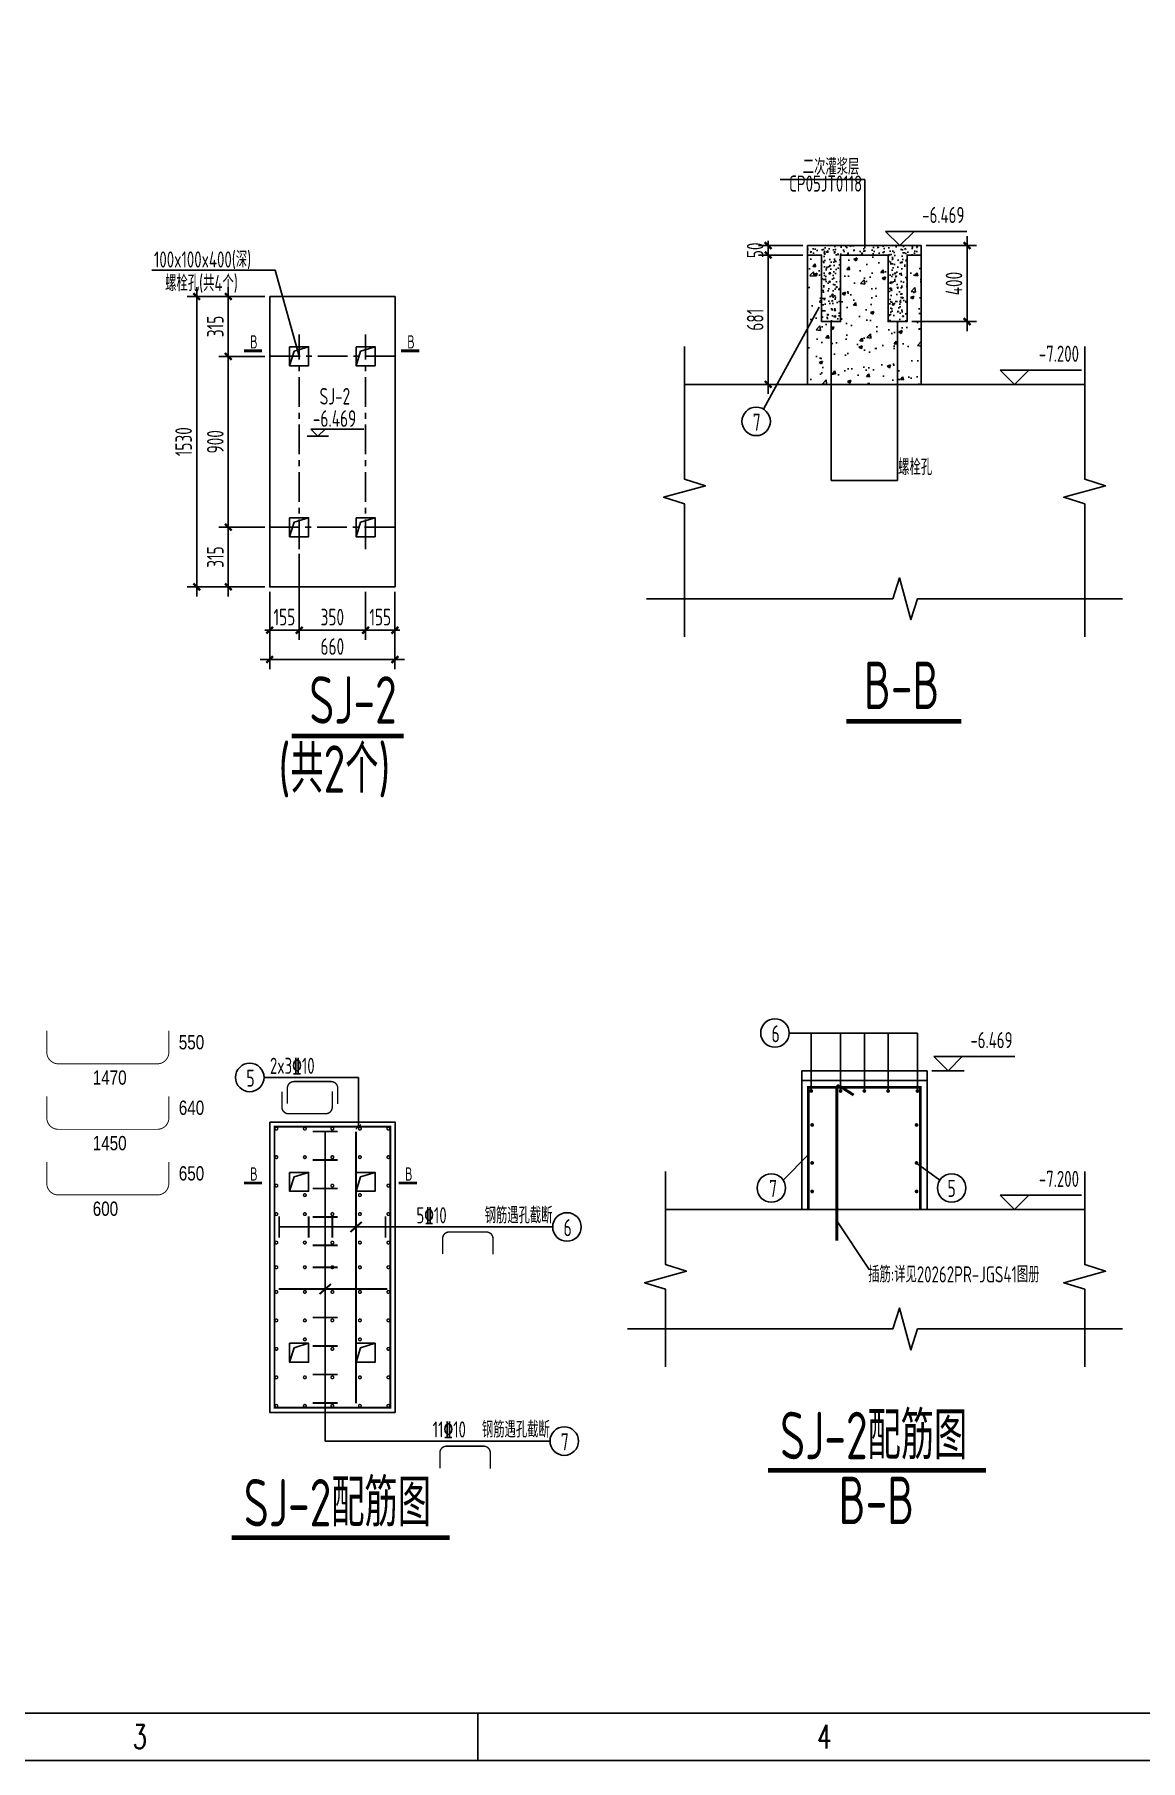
# Model space of a CAD drawing. Extents: x 214073 to 274589, y -287361 to -130190.
# Drawn here: x 232289 to 243942, y -235262 to -217079 of the extents above; entities that cross this region are included whole.
import ezdxf
from ezdxf.enums import TextEntityAlignment as Align

# ---------------------------------------------------------------- set-up
doc = ezdxf.new("R2010")
doc.units = 0
doc.header["$LTSCALE"] = 500
doc.header["$MEASUREMENT"] = 0
doc.linetypes.add('CENTER', pattern=[2, 1.25, -0.25, 0.25, -0.25])
doc.layers.get('0').update_dxf_attribs({"linetype": 'CONTINUOUS'})
doc.layers.get('Defpoints').update_dxf_attribs({"linetype": 'CONTINUOUS'})
for name, color, linetype in [('1_3PR_CIVI_E', 7, 'CONTINUOUS'), ('DIM', 3, 'CONTINUOUS'), ('PRDWWS', 7, 'CONTINUOUS'), ('REIN', 1, 'CONTINUOUS'), ('TEXT', 7, 'CONTINUOUS'), ('THIN', 7, 'CONTINUOUS'), ('提资', 6, 'CONTINUOUS'), ('设备基础', 213, 'CONTINUOUS')]:
    doc.layers.add(name, color=color, linetype=linetype)
doc.layers.add('_TSZ_PLOT_MARK', color=1, linetype='CONTINUOUS', plot=False)
doc.styles.add('ACP1000普通样式', font='tssdeng.shx', dxfattribs={"width": 0.7, "bigfont": 'tssdchn.shx'})
doc.styles.add('bine', font='binee.shx', dxfattribs={"width": 0.7, "bigfont": 'binec.shx'})
doc.styles.add('HZ', font='romans.shx', dxfattribs={"width": 0.7, "bigfont": 'hz.shx'})
doc.styles.add('TSSD_Label', font='Tssdeng.shx', dxfattribs={"width": 0.7, "bigfont": 'hztxt.shx'})
doc.styles.add('TSSD_Rein', font='Tssdeng.shx', dxfattribs={"width": 0.7, "bigfont": 'hztxt.shx'})
doc.styles.add('轴线', font='tssdeng.shx', dxfattribs={"width": 0.7, "bigfont": 'tssdchn.shx'})
doc.dimstyles.new('_TCH_ARCH&&100', dxfattribs={"dimtxt": 175, "dimasz": 50, "dimexe": 100, "dimexo": 50, "dimgap": 50, "dimtad": 1, "dimdec": 0, "dimtxsty": 'TSSD_Rein', "dimblk": 'ARCHTICK', "dimcen": 2.5, "dimdle": 100, "dimclrd": 3, "dimclrt": 7, "dimazin": 2, "dimtfac": 1, "dimtdec": 0, "dimtix": 1, "dimtmove": 2, "dimatfit": 3, "dimarcsym": 0})

# ---------------------------------------------------------------- blocks, each defined once
blk = doc.blocks.new('_ArchTick')
at = {"color": 0, "const_width": 0.5}
blk.add_lwpolyline([(-0.71, -0.71), (0.71, 0.71)], dxfattribs=at)
blk = doc.blocks.new('*D2749')
at = {"layer": 'Defpoints', "color": 0, "transparency": 16777216}
for p in [(235078, -222502, 0), (234767, -222899, 0), (235078, -223355)]:
    blk.add_point(p, dxfattribs=at)
at = {"layer": '提资', "color": 0, "lineweight": -2, "transparency": 16777216}
for p, q in [((235078, -222552), (235078, -223455)), ((234767, -222949), (234767, -223455))]:
    blk.add_line(p, q, dxfattribs=at)
at = {"layer": '提资', "color": 3, "lineweight": -2, "transparency": 16777216}
for p, q in [((234767, -223355), (234717, -223355)), ((234767, -223355), (235078, -223355)), ((235078, -223355), (235128, -223355))]:
    blk.add_line(p, q, dxfattribs=at)
at = {"layer": '提资', "color": 3, "lineweight": -2, "transparency": 16777216, "xscale": 50, "yscale": 50, "zscale": 50}
blk.add_blockref('_ArchTick', (234767, -223355), dxfattribs=at)
at = {"layer": '提资', "color": 3, "lineweight": -2, "transparency": 16777216, "xscale": 50, "yscale": 50, "zscale": 50, "rotation": 180}
blk.add_blockref('_ArchTick', (235078, -223355), dxfattribs=at)
at = {"layer": '提资', "color": 7, "transparency": 16777216, "insert": (234922, -223217), "char_height": 175, "attachment_point": 5, "style": 'TSSD_Rein'}
blk.add_mtext('\\A1;155', dxfattribs=at)
blk = doc.blocks.new('*D2750')
at = {"layer": 'Defpoints', "color": 0, "transparency": 16777216}
for p in [(235078, -222899, 0), (235777, -222899, 0), (235777, -223355)]:
    blk.add_point(p, dxfattribs=at)
at = {"layer": '提资', "color": 0, "lineweight": -2, "transparency": 16777216}
for p, q in [((235078, -222949), (235078, -223455)), ((235777, -222949), (235777, -223455))]:
    blk.add_line(p, q, dxfattribs=at)
at = {"layer": '提资', "color": 3, "lineweight": -2, "transparency": 16777216}
blk.add_line((234978, -223355), (235877, -223355), dxfattribs=at)
at = {"layer": '提资', "color": 3, "lineweight": -2, "transparency": 16777216, "xscale": 50, "yscale": 50, "zscale": 50, "rotation": 180}
blk.add_blockref('_ArchTick', (235078, -223355), dxfattribs=at)
at = {"layer": '提资', "color": 3, "lineweight": -2, "transparency": 16777216, "xscale": 50, "yscale": 50, "zscale": 50}
blk.add_blockref('_ArchTick', (235777, -223355), dxfattribs=at)
at = {"layer": '提资', "color": 7, "transparency": 16777216, "insert": (235427, -223217), "char_height": 175, "attachment_point": 5, "style": 'TSSD_Rein'}
blk.add_mtext('\\A1;350', dxfattribs=at)
blk = doc.blocks.new('*D2751')
at = {"layer": 'Defpoints', "color": 0, "transparency": 16777216}
for p in [(235777, -222899), (236087, -222899, 0), (235777, -223355)]:
    blk.add_point(p, dxfattribs=at)
at = {"layer": '提资', "color": 0, "lineweight": -2, "transparency": 16777216}
for p, q in [((235777, -222949), (235777, -223455)), ((236087, -222949), (236087, -223455))]:
    blk.add_line(p, q, dxfattribs=at)
at = {"layer": '提资', "color": 3, "lineweight": -2, "transparency": 16777216}
for p, q in [((235777, -223355), (235727, -223355)), ((236087, -223355), (235777, -223355)), ((236087, -223355), (236137, -223355))]:
    blk.add_line(p, q, dxfattribs=at)
at = {"layer": '提资', "color": 3, "lineweight": -2, "transparency": 16777216, "xscale": 50, "yscale": 50, "zscale": 50}
blk.add_blockref('_ArchTick', (235777, -223355), dxfattribs=at)
at = {"layer": '提资', "color": 3, "lineweight": -2, "transparency": 16777216, "xscale": 50, "yscale": 50, "zscale": 50, "rotation": 180}
blk.add_blockref('_ArchTick', (236087, -223355), dxfattribs=at)
at = {"layer": '提资', "color": 7, "transparency": 16777216, "insert": (235932, -223217), "char_height": 175, "attachment_point": 5, "style": 'TSSD_Rein'}
blk.add_mtext('\\A1;155', dxfattribs=at)
blk = doc.blocks.new('*D2752')
at = {"layer": 'Defpoints', "color": 0, "transparency": 16777216}
for p in [(234767, -219840, 0), (234331, -220470), (234767, -220470)]:
    blk.add_point(p, dxfattribs=at)
at = {"layer": '提资', "color": 3, "lineweight": -2, "transparency": 16777216}
blk.add_line((234331, -219740), (234331, -220570), dxfattribs=at)
at = {"layer": '提资', "color": 0, "lineweight": -2, "transparency": 16777216}
for p, q in [((234717, -219840), (234231, -219840)), ((234717, -220470), (234231, -220470))]:
    blk.add_line(p, q, dxfattribs=at)
at = {"layer": '提资', "color": 3, "lineweight": -2, "transparency": 16777216, "xscale": 50, "yscale": 50, "zscale": 50}
for p, rotation in [((234331, -219840), 90), ((234331, -220470), 270)]:
    blk.add_blockref('_ArchTick', p, dxfattribs=dict(at, rotation=rotation))
at = {"layer": '提资', "color": 7, "transparency": 16777216, "insert": (234194, -220155), "char_height": 175, "attachment_point": 5, "rotation": 90, "style": 'TSSD_Rein'}
blk.add_mtext('\\A1;315', dxfattribs=at)
blk = doc.blocks.new('*D2753')
at = {"layer": 'Defpoints', "color": 0, "transparency": 16777216}
for p in [(234767, -220470), (234331, -222270), (234767, -222270, 0)]:
    blk.add_point(p, dxfattribs=at)
at = {"layer": '提资', "color": 3, "lineweight": -2, "transparency": 16777216}
blk.add_line((234331, -220370), (234331, -222370), dxfattribs=at)
at = {"layer": '提资', "color": 0, "lineweight": -2, "transparency": 16777216}
for p, q in [((234717, -220470), (234231, -220470)), ((234717, -222270), (234231, -222270))]:
    blk.add_line(p, q, dxfattribs=at)
at = {"layer": '提资', "color": 3, "lineweight": -2, "transparency": 16777216, "xscale": 50, "yscale": 50, "zscale": 50}
for p, rotation in [((234331, -220470), 90), ((234331, -222270), 270)]:
    blk.add_blockref('_ArchTick', p, dxfattribs=dict(at, rotation=rotation))
at = {"layer": '提资', "color": 7, "transparency": 16777216, "insert": (234194, -221370), "char_height": 175, "attachment_point": 5, "rotation": 90, "style": 'TSSD_Rein'}
blk.add_mtext('\\A1;900', dxfattribs=at)
blk = doc.blocks.new('*D2754')
at = {"layer": 'Defpoints', "color": 0, "transparency": 16777216}
for p in [(234767, -222270, 0), (234331, -222899), (234767, -222899, 0)]:
    blk.add_point(p, dxfattribs=at)
at = {"layer": '提资', "color": 3, "lineweight": -2, "transparency": 16777216}
blk.add_line((234331, -222170), (234331, -222999), dxfattribs=at)
at = {"layer": '提资', "color": 0, "lineweight": -2, "transparency": 16777216}
for p, q in [((234717, -222270), (234231, -222270)), ((234717, -222899), (234231, -222899))]:
    blk.add_line(p, q, dxfattribs=at)
at = {"layer": '提资', "color": 3, "lineweight": -2, "transparency": 16777216, "xscale": 50, "yscale": 50, "zscale": 50}
for p, rotation in [((234331, -222270), 90), ((234331, -222899), 270)]:
    blk.add_blockref('_ArchTick', p, dxfattribs=dict(at, rotation=rotation))
at = {"layer": '提资', "color": 7, "transparency": 16777216, "insert": (234194, -222584), "char_height": 175, "attachment_point": 5, "rotation": 90, "style": 'TSSD_Rein'}
blk.add_mtext('\\A1;315', dxfattribs=at)
blk = doc.blocks.new('*D2755')
at = {"layer": 'Defpoints', "color": 0, "transparency": 16777216}
for p in [(234767, -219840, 0), (233998, -222899), (234767, -222899, 0)]:
    blk.add_point(p, dxfattribs=at)
at = {"layer": '提资', "color": 3, "lineweight": -2, "transparency": 16777216}
blk.add_line((233998, -219740), (233998, -222999), dxfattribs=at)
at = {"layer": '提资', "color": 0, "lineweight": -2, "transparency": 16777216}
for p, q in [((234717, -219840), (233898, -219840)), ((234717, -222899), (233898, -222899))]:
    blk.add_line(p, q, dxfattribs=at)
at = {"layer": '提资', "color": 3, "lineweight": -2, "transparency": 16777216, "xscale": 50, "yscale": 50, "zscale": 50}
for p, rotation in [((233998, -219840), 90), ((233998, -222899), 270)]:
    blk.add_blockref('_ArchTick', p, dxfattribs=dict(at, rotation=rotation))
at = {"layer": '提资', "color": 7, "transparency": 16777216, "insert": (233860, -221369), "char_height": 175, "attachment_point": 5, "rotation": 90, "style": 'TSSD_Rein'}
blk.add_mtext('\\A1;1530', dxfattribs=at)
blk = doc.blocks.new('*D2763')
at = {"layer": '1_3PR_CIVI_E', "color": 3, "linetype": 'ByBlock', "lineweight": -2, "transparency": 16777216}
for p, q in [((240019, -219303), (240019, -219253)), ((240019, -219403), (240019, -219303)), ((240019, -219403), (240019, -219453))]:
    blk.add_line(p, q, dxfattribs=at)
at = {"layer": '1_3PR_CIVI_E', "color": 0, "linetype": 'ByBlock', "lineweight": -2, "transparency": 16777216}
for p, q in [((240383, -219303), (239919, -219303)), ((240383, -219403), (239919, -219403))]:
    blk.add_line(p, q, dxfattribs=at)
at = {"layer": 'Defpoints', "color": 0, "linetype": 'ByBlock', "transparency": 16777216}
for p in [(240019, -219303), (240433, -219303), (240433, -219403)]:
    blk.add_point(p, dxfattribs=at)
at = {"layer": '1_3PR_CIVI_E', "color": 3, "linetype": 'ByBlock', "lineweight": -2, "transparency": 16777216, "xscale": 50, "yscale": 50, "zscale": 50}
for p, rotation in [((240019, -219303), 270), ((240019, -219403), 90)]:
    blk.add_blockref('_ArchTick', p, dxfattribs=dict(at, rotation=rotation))
at = {"layer": '1_3PR_CIVI_E', "color": 7, "linetype": 'ByBlock', "transparency": 16777216, "insert": (239882, -219353), "char_height": 175, "attachment_point": 5, "rotation": 90, "style": 'TSSD_Rein'}
blk.add_mtext('\\A1;50', dxfattribs=at)
blk = doc.blocks.new('*D2764')
at = {"layer": '1_3PR_CIVI_E', "color": 3, "linetype": 'ByBlock', "lineweight": -2, "transparency": 16777216}
blk.add_line((242115, -220203), (242115, -219203), dxfattribs=at)
at = {"layer": '1_3PR_CIVI_E', "color": 0, "linetype": 'ByBlock', "lineweight": -2, "transparency": 16777216}
for p, q in [((241683, -219303), (242215, -219303)), ((241533, -220103), (242215, -220103))]:
    blk.add_line(p, q, dxfattribs=at)
at = {"layer": 'Defpoints', "color": 0, "linetype": 'ByBlock', "transparency": 16777216}
for p in [(241633, -219303), (242115, -219303), (241483, -220103)]:
    blk.add_point(p, dxfattribs=at)
at = {"layer": '1_3PR_CIVI_E', "color": 3, "linetype": 'ByBlock', "lineweight": -2, "transparency": 16777216, "xscale": 50, "yscale": 50, "zscale": 50}
for p, rotation in [((242115, -219303), 90), ((242115, -220103), 270)]:
    blk.add_blockref('_ArchTick', p, dxfattribs=dict(at, rotation=rotation))
at = {"layer": '1_3PR_CIVI_E', "color": 7, "linetype": 'ByBlock', "transparency": 16777216, "insert": (241977, -219703), "char_height": 175, "attachment_point": 5, "rotation": 90, "style": 'TSSD_Rein'}
blk.add_mtext('\\A1;400', dxfattribs=at)
blk = doc.blocks.new('*D2765')
at = {"layer": '1_3PR_CIVI_E', "color": 0, "linetype": 'ByBlock', "lineweight": -2, "transparency": 16777216}
for p, q in [((240383, -219403), (239919, -219403)), ((240302, -220765), (239919, -220765))]:
    blk.add_line(p, q, dxfattribs=at)
at = {"layer": '1_3PR_CIVI_E', "color": 3, "linetype": 'ByBlock', "lineweight": -2, "transparency": 16777216}
blk.add_line((240019, -220865), (240019, -219303), dxfattribs=at)
at = {"layer": 'Defpoints', "color": 0, "linetype": 'ByBlock', "transparency": 16777216}
for p in [(240019, -219403), (240433, -219403), (240352, -220765)]:
    blk.add_point(p, dxfattribs=at)
at = {"layer": '1_3PR_CIVI_E', "color": 3, "linetype": 'ByBlock', "lineweight": -2, "transparency": 16777216, "xscale": 50, "yscale": 50, "zscale": 50}
for p, rotation in [((240019, -219403), 90), ((240019, -220765), 270)]:
    blk.add_blockref('_ArchTick', p, dxfattribs=dict(at, rotation=rotation))
at = {"layer": '1_3PR_CIVI_E', "color": 7, "linetype": 'ByBlock', "transparency": 16777216, "insert": (239882, -220084), "char_height": 175, "attachment_point": 5, "rotation": 90, "style": 'TSSD_Rein'}
blk.add_mtext('\\A1;681', dxfattribs=at)
blk = doc.blocks.new('*D2775')
at = {"layer": 'Defpoints', "color": 0, "transparency": 16777216}
for p in [(234767, -222899, 0), (236087, -222899, 0), (236087, -223664)]:
    blk.add_point(p, dxfattribs=at)
at = {"layer": '提资', "color": 0, "lineweight": -2, "transparency": 16777216}
for p, q in [((234767, -222949), (234767, -223764)), ((236087, -222949), (236087, -223764))]:
    blk.add_line(p, q, dxfattribs=at)
at = {"layer": '提资', "color": 3, "lineweight": -2, "transparency": 16777216}
blk.add_line((234667, -223664), (236187, -223664), dxfattribs=at)
at = {"layer": '提资', "color": 3, "lineweight": -2, "transparency": 16777216, "xscale": 50, "yscale": 50, "zscale": 50, "rotation": 180}
blk.add_blockref('_ArchTick', (234767, -223664), dxfattribs=at)
at = {"layer": '提资', "color": 3, "lineweight": -2, "transparency": 16777216, "xscale": 50, "yscale": 50, "zscale": 50}
blk.add_blockref('_ArchTick', (236087, -223664), dxfattribs=at)
at = {"layer": '提资', "color": 7, "transparency": 16777216, "insert": (235427, -223527), "char_height": 175, "attachment_point": 5, "style": 'TSSD_Rein'}
blk.add_mtext('\\A1;660', dxfattribs=at)

msp = doc.modelspace()

# ---------------------------------------------------------------- hatches: boundary and pattern name
at = {"layer": 'REIN'}
for points in [[(240452.3, -228209.1, 1), (240492.3, -228209.1, 1)], [(240762.3, -228209.1, 1), (240802.3, -228209.1, 1)], [(241012.3, -228209.1, 1), (241052.3, -228209.1, 1)], [(241262.3, -228209.1, 1), (241302.3, -228209.1, 1)], [(241572.3, -228209.1, 1), (241612.3, -228209.1, 1)], [(240462.3, -228567.1, 1), (240502.3, -228567.1, 1)], [(241603, -228567.1, -1), (241563, -228567.1, -1)], [(240462.3, -228967.1, 1), (240502.3, -228967.1, 1)], [(241603, -228967.1, -1), (241563, -228967.1, -1)], [(240462.3, -229267.1, 1), (240502.3, -229267.1, 1)], [(241603, -229267.1, -1), (241563, -229267.1, -1)]]:
    msp.add_hatch(color=1, dxfattribs=at).paths.add_polyline_path(points)
at = {"layer": 'THIN'}
h = msp.add_hatch(dxfattribs=at)
h.set_pattern_fill('AR-CONC', color=256, scale=20)
h.set_pattern_definition([(50, (82850.76, 2), (143.452037, -12.550427), [15, -165]), (355, (82850.76, 2), (-27.75027, 150.43843), [12, -132]), (100.4514, (82862.72, 0.95), (115.701876, 137.88791), [12.74804, -140.22842]), (46.1842, (82850.76, 42), (213.44821, -33.1038), [22.5, -247.5]), (96.6356, (82868.55, 39.24), (186.93254, 194.82357), [19.12206, -210.3426]), (351.1842, (82850.76, 42), (186.93239, 194.82372), [18, -198]), (21, (82870.76, 32), (119.38141, -80.52378), [15, -165]), (326, (82870.76, 32), (48.66307, 145.03001), [12, -132]), (71.4514, (82880.71, 25.29), (168.044526, 64.5061), [12.74804, -140.22842]), (37.5, (82850.76, 2), (2.431971, 66.578771), [0, -130.4, 0, -134, 0, -132.5]), (7.5, (82850.76, 2), (52.613907, 78.882342), [0, -76.4, 0, -127.4, 0, -50.5]), (327.5, (82806.16, 2), (106.764487, -4.510974), [0, -50, 0, -156, 0, -207]), (317.5, (82786.16, 2), (116.637234, 20.020996), [0, -65, 0, -103.6, 0, -147])])
h.paths.add_polyline_path([(241632.7, -219303.4), (240432.7, -219303.4), (240432.7, -219403.4), (240582.7, -219403.4), (240582.7, -220103.4), (240782.7, -220103.4), (240782.7, -219403.4), (241282.7, -219403.4), (241282.7, -220103.4), (241482.7, -220103.4), (241482.7, -219403.4), (241632.7, -219403.4)])
h = msp.add_hatch(dxfattribs=at)
h.set_pattern_fill('AR-CONC', color=256, scale=50)
h.set_pattern_definition([(50, (82850.76, 2), (358.6301, -31.37607), [37.5, -412.5]), (355, (82850.76, 2), (-69.37567, 376.09607), [30, -330]), (100.4514, (82880.65, -0.6), (289.2547, 344.71977), [31.8701, -350.57106]), (46.1842, (82850.76, 102), (533.6205, -82.7595), [56.25, -618.75]), (96.6356, (82895.23, 95.1), (467.3314, 487.0589), [47.8051, -525.8565]), (351.1842, (82850.76, 102), (467.331, 487.0593), [45, -495]), (21, (82900.76, 77), (298.45353, -201.30945), [37.5, -412.5]), (326, (82900.76, 77), (121.65767, 362.575), [30, -330]), (71.4514, (82925.63, 60.22), (420.1113, 161.26525), [31.8701, -350.57106]), (37.5, (82850.76, 2), (6.07993, 166.446927), [0, -326, 0, -335, 0, -331.25]), (7.5, (82850.76, 2), (131.53477, 197.20586), [0, -191, 0, -318.5, 0, -126.25]), (327.5, (82739.26, 2), (266.91122, -11.277436), [0, -125, 0, -390, 0, -517.5]), (317.5, (82689.26, 2), (291.59308, 50.0525), [0, -162.5, 0, -259, 0, -367.5])])
h.paths.add_polyline_path([(240582.7, -219403.4), (240432.7, -219403.4), (240432.7, -220763.4), (240682.7, -220763.4), (240682.7, -220103.4), (240582.7, -220103.4)])
h.paths.add_polyline_path([(241282.7, -219403.4), (240782.7, -219403.4), (240782.7, -220103.4), (240682.7, -220103.4), (240682.7, -220763.4), (241382.7, -220763.4), (241382.7, -220103.4), (241282.7, -220103.4)])
h.paths.add_polyline_path([(241632.7, -219403.4), (241482.7, -219403.4), (241482.7, -220103.4), (241382.7, -220103.4), (241382.7, -220763.4), (241632.7, -220763.4)])

# ---------------------------------------------------------------- linework, layer by layer
msp.add_line((239971.5, -221027.8), (240557.9, -219950.3))
msp.add_lwpolyline([(215323, -193711.9), (273019, -193711.9), (273019, -234761.9), (215323, -234761.9)], close=True)
at = {"const_width": 15, "elevation": 0}
for points in [[(234837.5, -228591.8, 1), (234837.5, -228620.1, 1)], [(235137.5, -228591.8, 1), (235137.5, -228620.1, 1)], [(235427.5, -228591.8, -1), (235427.5, -228620.1, -1)], [(235717.5, -228591.8, -1), (235717.5, -228620.1, -1)], [(236017.5, -228591.8, -1), (236017.5, -228620.1, -1)], [(234837.5, -228891.8, 1), (234837.5, -228920.1, 1)], [(235137.5, -228891.8, 1), (235137.5, -228920.1, 1)], [(235427.5, -228891.8, -1), (235427.5, -228920.1, -1)], [(235717.5, -228891.8, -1), (235717.5, -228920.1, -1)], [(236017.5, -228891.8, -1), (236017.5, -228920.1, -1)], [(234837.5, -229191.8, 1), (234837.5, -229220.1, 1)], [(235427.5, -229191.8, -1), (235427.5, -229220.1, -1)], [(236017.5, -229191.8, -1), (236017.5, -229220.1, -1)], [(235137.5, -229291.8, 1), (235137.5, -229320.1, 1)], [(235717.5, -229291.8, -1), (235717.5, -229320.1, -1)], [(234837.5, -229491.8, 1), (234837.5, -229520.1, 1)], [(235137.5, -229491.8, 1), (235137.5, -229520.1, 1)], [(235427.5, -229491.8, -1), (235427.5, -229520.1, -1)], [(235717.5, -229491.8, -1), (235717.5, -229520.1, -1)], [(236017.5, -229491.8, -1), (236017.5, -229520.1, -1)], [(234837.5, -229791.8, 1), (234837.5, -229820.1, 1)], [(235137.5, -229791.8, 1), (235137.5, -229820.1, 1)], [(235427.5, -229791.8, -1), (235427.5, -229820.1, -1)], [(235717.5, -229791.8, -1), (235717.5, -229820.1, -1)], [(236017.5, -229791.8, -1), (236017.5, -229820.1, -1)], [(234837.5, -230051.7, 1), (234837.5, -230080, 1)], [(235137.5, -230051.7, 1), (235137.5, -230080, 1)], [(235427.5, -230051.7, -1), (235427.5, -230080, -1)], [(235717.5, -230051.7, -1), (235717.5, -230080, -1)], [(236017.5, -230051.7, -1), (236017.5, -230080, -1)], [(234837.5, -230339.9, -1), (234837.5, -230311.7, -1)], [(235137.5, -230339.9, -1), (235137.5, -230311.7, -1)], [(235427.5, -230339.9, 1), (235427.5, -230311.7, 1)], [(235717.5, -230339.9, 1), (235717.5, -230311.7, 1)], [(236017.5, -230339.9, 1), (236017.5, -230311.7, 1)], [(234837.5, -230639.9, -1), (234837.5, -230611.7, -1)], [(235137.5, -230639.9, -1), (235137.5, -230611.7, -1)], [(235427.5, -230639.9, 1), (235427.5, -230611.7, 1)], [(235717.5, -230639.9, 1), (235717.5, -230611.7, 1)], [(236017.5, -230639.9, 1), (236017.5, -230611.7, 1)], [(234837.5, -230939.9, -1), (234837.5, -230911.7, -1)], [(235137.5, -230839.9, -1), (235137.5, -230811.7, -1)], [(235427.5, -230939.9, 1), (235427.5, -230911.7, 1)], [(235717.5, -230839.9, 1), (235717.5, -230811.7, 1)], [(236017.5, -230939.9, 1), (236017.5, -230911.7, 1)], [(234837.5, -231239.9, -1), (234837.5, -231211.7, -1)], [(235137.5, -231239.9, -1), (235137.5, -231211.7, -1)], [(235427.5, -231239.9, 1), (235427.5, -231211.7, 1)], [(235717.5, -231239.9, 1), (235717.5, -231211.7, 1)], [(236017.5, -231239.9, 1), (236017.5, -231211.7, 1)], [(234837.5, -231539.9, -1), (234837.5, -231511.7, -1)], [(235137.5, -231539.9, -1), (235137.5, -231511.7, -1)], [(235427.5, -231539.9, 1), (235427.5, -231511.7, 1)], [(235717.5, -231539.9, 1), (235717.5, -231511.7, 1)], [(236017.5, -231539.9, 1), (236017.5, -231511.7, 1)]]:
    msp.add_lwpolyline(points, format="xyb", close=True, dxfattribs=at)
at = {"color": 4, "flags": 128}
for points in [[(236959, -234761.9), (236959, -235261.9)], [(273523, -235261.9), (214073, -235261.9)]]:
    msp.add_lwpolyline(points, dxfattribs=at)
at = {"color": 4}
for centre in [(239892.5, -221155.3), (240090.2, -227598.3), (234557.3, -228066.3, 0), (240052.4, -229230.8), (241952.7, -229230.8), (237899.1, -229641.2, 0), (237870.6, -231897.5, 0)]:
    msp.add_circle(centre, 150, dxfattribs=at)
at = {"layer": '1_3PR_CIVI_E', "color": 0, "linetype": 'ByBlock'}
for p, q in [((241037.9, -218606.4), (240144.4, -218606.4)), ((241037.9, -219331.8), (241037.9, -218606.4)), ((241407.1, -219303.4), (241257.1, -219153.4)), ((242112.1, -219153.4), (241257.1, -219153.4)), ((241407.1, -219303.4), (241557.1, -219153.4)), ((242614.7, -220765.4), (242464.7, -220615.4)), ((243319.6, -220615.4), (242464.7, -220615.4)), ((242614.7, -220765.4), (242764.7, -220615.4)), ((241743, -227996.1), (242085.9, -227996.1)), ((241914.4, -227996.1), (241764.4, -227846.1)), ((242619.4, -227846.1), (241764.4, -227846.1)), ((241914.4, -227996.1), (242064.4, -227846.1)), ((242614.7, -229458.1), (242464.7, -229308.1)), ((243319.6, -229308.1), (242464.7, -229308.1)), ((242614.7, -229458.1), (242764.7, -229308.1))]:
    msp.add_line(p, q, dxfattribs=at)
at = {"layer": '1_3PR_CIVI_E', "color": 3, "linetype": 'ByBlock'}
for p, q in [((240432.7, -220765.4), (240432.7, -219303.4)), ((240432.7, -219303.4), (241632.7, -219303.4)), ((241632.7, -219303.4), (241632.7, -220765.4)), ((240682.7, -220103.4), (240682.7, -221776.9)), ((241382.7, -220103.4), (241382.7, -221776.9)), ((239137.8, -220765.4), (243354, -220765.4)), ((240682.7, -221776.9), (241382.7, -221776.9)), ((240372.7, -229458.1), (240372.7, -227996.1)), ((240372.7, -227996.1), (241692.7, -227996.1)), ((241692.7, -227996.1), (241692.7, -229458.1)), ((240372.7, -228100.1), (241692.7, -228100.1)), ((238937.8, -229458.1), (243354, -229458.1))]:
    msp.add_line(p, q, dxfattribs=at)
at = {"layer": '1_3PR_CIVI_E', "color": 0}
for points in [[(239137.8, -223423.3), (239137.8, -222024.3), (238917.8, -221954.3), (239357.8, -221834.3), (239137.8, -221764.3), (239137.8, -220365.4)], [(243354, -223423.3), (243354, -222024.3), (243134, -221954.3), (243574, -221834.3), (243354, -221764.3), (243354, -220365.4)], [(243754, -223023.3), (241592.7, -223023.3), (241522.7, -223243.3), (241402.7, -222803.3), (241332.7, -223023.3), (238737.8, -223023.3)], [(238937.8, -231116), (238937.8, -230298.4), (238717.8, -230228.4), (239157.8, -230108.4), (238937.8, -230038.4), (238937.8, -229058.1)], [(243354, -231116), (243354, -230298.4), (243134, -230228.4), (243574, -230108.4), (243354, -230038.4), (243354, -229058.1)], [(243754, -230716), (241592.7, -230716), (241522.7, -230936), (241402.7, -230496), (241332.7, -230716), (238537.8, -230716)]]:
    msp.add_lwpolyline(points, dxfattribs=at)
at = {"layer": '1_3PR_CIVI_E', "color": 3, "linetype": 'ByBlock', "const_width": 30}
for points in [[(234495.5, -220412.3), (234687.3, -220412.3)], [(236150.9, -220412.3), (236342.8, -220412.3)], [(234495.5, -229178.7), (234687.3, -229178.7)], [(236127, -229178.7), (236318.9, -229178.7)]]:
    msp.add_lwpolyline(points, dxfattribs=at)
at = {"layer": '1_3PR_CIVI_E', "color": 1, "linetype": 'ByBlock', "const_width": 50}
for points in [[(240842.1, -224313.8), (242055.4, -224313.8)], [(240018.8, -232205.5), (242314.8, -232205.5)], [(234368.1, -232913.9), (236664.1, -232913.9)]]:
    msp.add_lwpolyline(points, dxfattribs=at)
at = {"layer": '1_3PR_CIVI_E', "color": 1, "linetype": 'ByBlock', "const_width": 50, "elevation": 0}
msp.add_lwpolyline([(234998.9, -224468), (236179, -224468)], dxfattribs=at)
at = {"layer": '_TSZ_PLOT_MARK'}
msp.add_lwpolyline([(214073, -235261.9), (273523, -235261.9), (273523, -193211.9), (214073, -193211.9)], close=True, dxfattribs=at)
msp.add_lwpolyline([(214073, -235261.9), (273523, -235261.9), (273523, -193211.9), (214073, -193211.9)], close=True, dxfattribs=at)
msp.add_lwpolyline([(214073, -235261.9), (273523, -235261.9), (273523, -193211.9), (214073, -193211.9)], close=True, dxfattribs=at)
msp.add_lwpolyline([(214073, -235261.9), (273523, -235261.9), (273523, -193211.9), (214073, -193211.9)], close=True, dxfattribs=at)
msp.add_lwpolyline([(214073, -235261.9), (273523, -235261.9), (273523, -193211.9), (214073, -193211.9)], close=True, dxfattribs=at)
msp.add_lwpolyline([(214073, -235261.9), (273523, -235261.9), (273523, -193211.9), (214073, -193211.9)], close=True, dxfattribs=at)
msp.add_lwpolyline([(214073, -235261.9), (273523, -235261.9), (273523, -193211.9), (214073, -193211.9)], close=True, dxfattribs=at)
at = {"layer": 'DIM'}
for p, q in [((240240.2, -227598.3), (241592.7, -227598.3)), ((240472.7, -227598.3), (240472.7, -228209.1)), ((240782.7, -227598.3), (240782.7, -228209.1)), ((241032.7, -227598.3), (241032.7, -228209.1)), ((241282.7, -227598.3), (241282.7, -228209.1)), ((241592.7, -227598.3), (241592.7, -228209.1)), ((234707.3, -228066.3, 0), (235701.5, -228066.3, 0)), ((235701.5, -228066.3, 0), (235701.5, -228586, 0)), ((235727.1, -228561.3, 0), (235676, -228610.7, 0)), ((240442.7, -228877.1), (240177.6, -229148.1)), ((241583.7, -228968), (241827.6, -229148.1)), ((240743.4, -229577), (241083.2, -230091.3))]:
    msp.add_line(p, q, dxfattribs=at)
at = {"layer": 'DIM', "const_width": 15, "elevation": 0}
for points in [[(234953.5, -228342.5), (234953.5, -228179.4, -0.4142136), (235023.5, -228109.4), (235414, -228109.4, -0.4142136), (235484, -228179.4), (235484, -228345.4)], [(234895.6, -228215.6), (234895.6, -228378.8, 0.4142136), (234965.6, -228448.8), (235356.1, -228448.8, 0.4142136), (235426.1, -228378.8), (235426.1, -228212.7)], [(236589.1, -229927.6), (236589.1, -229764.4, -0.4142136), (236659.1, -229694.4), (237049.6, -229694.4, -0.4142136), (237119.6, -229764.4), (237119.6, -229930.5)], [(236560.6, -232183.8), (236560.6, -232020.6, -0.4142136), (236630.6, -231950.6), (237021.2, -231950.6, -0.4142136), (237091.2, -232020.6), (237091.2, -232186.7)]]:
    msp.add_lwpolyline(points, format="xyb", dxfattribs=at)
at = {"layer": 'PRDWWS', "color": 2}
for p, q in [((235352.5, -228635.7, 0), (235352.5, -231897.5, 0)), ((234867.5, -229641.2, 0), (237749.1, -229641.2, 0)), ((235352.5, -231897.5, 0), (237720.6, -231897.5, 0))]:
    msp.add_line(p, q, dxfattribs=at)
msp.add_lwpolyline([(240432.7, -219403.4), (240582.7, -219403.4), (240582.7, -220103.4), (240782.7, -220103.4), (240782.7, -219403.4), (241282.7, -219403.4), (241282.7, -220103.4), (241482.7, -220103.4), (241482.7, -219403.4), (241632.7, -219403.4)], dxfattribs=at)
at = {"layer": 'REIN', "color": 1, "const_width": 30}
msp.add_lwpolyline([(240442.7, -229458.1), (240442.7, -228170.1), (241622.7, -228170.1), (241622.7, -229458.1)], dxfattribs=at)
msp.add_lwpolyline([(240919.7, -228251.7), (240764.6, -228152.4, 0.4142136), (240743.4, -228173.6), (240743.4, -229787.3)], format="xyb", dxfattribs=at)
at = {"layer": 'REIN', "color": 1, "const_width": 20, "elevation": 0}
msp.add_lwpolyline([(234817.5, -228586), (236037.5, -228586), (236037.5, -231545.8), (234817.5, -231545.8)], close=True, dxfattribs=at)
for points in [[(235221.6, -228635.7), (235483.3, -228635.7)], [(235677.5, -228637.5), (235677.5, -231498.8)], [(235221.6, -228935.9), (235483.3, -228935.9)], [(235221.6, -229235.9), (235483.3, -229235.9)], [(234867.5, -229530), (234867.5, -229752.5)], [(235177.5, -229530), (235177.5, -229752.5)], [(235221.6, -229535.9), (235483.3, -229535.9)], [(235427.5, -229530), (235427.5, -229752.5)], [(235987.5, -229530), (235987.5, -229752.5)], [(235221.6, -229835.9), (235483.3, -229835.9)], [(235221.6, -230065.9), (235483.3, -230065.9)], [(234860.6, -230295.5), (236006, -230295.5)], [(235221.6, -230595.5), (235483.3, -230595.5)], [(235221.6, -230895.5), (235483.3, -230895.5)], [(235221.6, -231195.5), (235483.3, -231195.5)], [(235221.6, -231495.5), (235483.3, -231495.5)]]:
    msp.add_lwpolyline(points, dxfattribs=at)
at = {"layer": 'REIN', "color": 0, "const_width": 20, "elevation": 0}
for points in [[(235617.7, -229693.6), (235737.2, -229588.9)], [(235292.7, -230347.8), (235412.2, -230243.1)]]:
    msp.add_lwpolyline(points, dxfattribs=at)
at = {"layer": 'TEXT', "color": 1, "const_width": 10, "elevation": 0}
for points in [[(233704.4, -227574.8), (233704.4, -227802.5, -0.4142136), (233584.4, -227922.5), (232539.1, -227922.5, -0.4142136), (232419.1, -227802.5), (232419.1, -227574.8)], [(233704.4, -228265.1), (233704.4, -228492.9, -0.4142136), (233584.4, -228612.9), (232539.1, -228612.9, -0.4142136), (232419.1, -228492.9), (232419.1, -228265.1)], [(233704.4, -228956.3), (233704.4, -229184, -0.4142136), (233584.4, -229304), (232539.1, -229304, -0.4142136), (232419.1, -229184), (232419.1, -228956.3)]]:
    msp.add_lwpolyline(points, format="xyb", dxfattribs=at)
at = {"layer": '提资', "linetype": 'ByBlock'}
for q in [(233525.1, -219561.9, 0), (235077.5, -220469.5, 0)]:
    msp.add_line((234826.4, -219561.9, 0), q, dxfattribs=at)
at = {"layer": '提资', "color": 254, "linetype": 'CENTER', "ltscale": 0.5}
for p, q in [((235077.5, -222501.8, 0), (235077.5, -220239.2, 0)), ((235777.6, -222501.8, 0), (235777, -220239.2, 0)), ((236087.5, -220469.5, 0), (234767.5, -220469.5, 0)), ((234767.5, -222269.5, 0), (236087.5, -222269.5, 0))]:
    msp.add_line(p, q, dxfattribs=at)
at = {"layer": '提资', "color": 0, "ltscale": 0.001}
for p, q in [((235275.6, -221311.5, 0), (235200.6, -221236.5, 0)), ((235760.1, -221236.5, 0), (235200.6, -221236.5, 0)), ((235275.6, -221311.5, 0), (235350.6, -221236.5, 0)), ((235163.6, -221311.5, 0), (235387.7, -221311.5, 0))]:
    msp.add_line(p, q, dxfattribs=at)
at = {"layer": '提资', "ltscale": 0.001, "elevation": 0}
for points in [[(234767.5, -219839.5), (236087.5, -219839.5), (236087.5, -222899.4), (234767.5, -222899.4)], [(234977.5, -220369.5), (234977.5, -220569.5), (235177.5, -220569.5), (235177.5, -220369.5)], [(235677.5, -220369.5), (235677.5, -220569.5), (235877.5, -220569.5), (235877.5, -220369.5)], [(234977.5, -222169.5), (234977.5, -222369.5), (235177.5, -222369.5), (235177.5, -222169.5)], [(235677.5, -222169.5), (235677.5, -222369.5), (235877.5, -222369.5), (235877.5, -222169.5)], [(234767.5, -228536), (236087.5, -228536), (236087.5, -231595.8), (234767.5, -231595.8)], [(234977.5, -229066), (234977.5, -229266), (235177.5, -229266), (235177.5, -229066)], [(235677.5, -229066), (235677.5, -229266), (235877.5, -229266), (235877.5, -229066)], [(234977.5, -230866), (234977.5, -231066), (235177.5, -231066), (235177.5, -230866)], [(235677.5, -230866), (235677.5, -231066), (235877.5, -231066), (235877.5, -230866)]]:
    msp.add_lwpolyline(points, close=True, dxfattribs=at)
for points in [[(234977.5, -220569.5), (235025.6, -220416.8), (235177.5, -220369.5)], [(235677.5, -220569.5), (235725.6, -220416.8), (235877.5, -220369.5)], [(234977.5, -222369.5), (235025.6, -222216.8), (235177.5, -222169.5)], [(235677.5, -222369.5), (235725.6, -222216.8), (235877.5, -222169.5)], [(234977.5, -229266), (235025.6, -229113.3), (235177.5, -229066)], [(235677.5, -229266), (235725.6, -229113.3), (235877.5, -229066)], [(234977.5, -231066), (235025.6, -230913.3), (235177.5, -230866)], [(235677.5, -231066), (235725.6, -230913.3), (235877.5, -230866)]]:
    msp.add_lwpolyline(points, dxfattribs=at)

# ---------------------------------------------------------------- texts
at = {"style": '轴线', "width": 0.7}
for s, p in [('7', (239856.3, -221253.2)), ('6', (240053.9, -227696.1)), ('5', (234521.1, -228164.1, 0)), ('7', (240029.1, -229325.1)), ('5', (241908.2, -229325.1)), ('6', (237862.8, -229739.1, 0)), ('7', (237834.4, -231995.3, 0))]:
    msp.add_text(s, height=180, dxfattribs=at).set_placement(p)
at = {"color": 0, "style": 'HZ', "width": 0.7}
for s, p in [('3', (233323.7, -235136.9)), ('4', (240535.7, -235136.9))]:
    msp.add_text(s, height=250, dxfattribs=at).set_placement(p)
at = {"layer": '1_3PR_CIVI_E', "color": 0, "linetype": 'ByBlock', "style": 'TSSD_Label', "width": 0.7}
for s, p in [('二次灌浆层', (240979.3, -218608.4)), ('CP05JT0118', (241009.7, -218785.7)), ('-6.469', (242086.7, -219116.3)), ('-7.200', (243294.3, -220578.3)), ('螺栓孔', (241746.5, -221772.7)), ('-6.469', (242594, -227809)), ('-7.200', (243294.3, -229271))]:
    msp.add_text(s, height=170, dxfattribs=at).set_placement(p, align=Align.BOTTOM_RIGHT)
at = {"layer": '1_3PR_CIVI_E', "linetype": 'ByBlock', "style": 'TSSD_Rein', "width": 0.7}
for p in [(234560.9, -220387.1), (236216.3, -220387.1), (234560.9, -229153.5), (236192.5, -229153.5)]:
    msp.add_text('B', height=140, dxfattribs=at).set_placement(p)
at = {"layer": '1_3PR_CIVI_E', "color": 7, "style": 'TSSD_Rein', "width": 0.7}
for s, p in [('B-B', (241027.6, -224185)), ('SJ-2', (235184.4, -224339.2)), ('(共2个)', (234860.3, -225067.9)), ('SJ-2配筋图', (240145.5, -232088.1)), ('SJ-2配筋图', (234494.8, -232796.5)), ('B-B', (240761.6, -232771.4))]:
    msp.add_text(s, height=500, dxfattribs=at).set_placement(p)
at = {"layer": '1_3PR_CIVI_E', "color": 0, "linetype": 'ByBlock', "style": 'TSSD_Label', "width": 0.7}
for s, p in [('2x3%%13210', (234769.6, -228028.6, 0)), ('5%%13210', (236312.9, -229603.6, 0)), ('钢筋遇孔截断', (237032.5, -229603.6, 0)), ('插筋:详见20262PR-JGS41图册', (241072.7, -230225.8)), ('11%%13210', (236484.5, -231859.8, 0)), ('钢筋遇孔截断', (237004, -231859.8, 0))]:
    msp.add_text(s, height=170, dxfattribs=at).set_placement(p)
at = {"layer": '提资', "linetype": 'ByBlock', "style": 'TSSD_Label', "width": 0.7}
for s, p in [('100x100x400(深)', (233548.1, -219534.3, 0)), ('螺栓孔(共4个)', (233666.3, -219783.5, 0))]:
    msp.add_text(s, height=170, dxfattribs=at).set_placement(p)
at = {"layer": '提资', "color": 0, "ltscale": 0.001, "style": 'ACP1000普通样式', "width": 0.7}
for s, p in [('SJ-2', (235292.8, -220978, 0)), ('-6.469', (235221.9, -221212.6, 0))]:
    msp.add_text(s, height=175, dxfattribs=at).set_placement(p)
at = {"layer": '设备基础', "color": 4, "style": 'bine', "width": 0.8}
for s, p in [('550', (233809.4, -227770.1)), ('1470', (232902.7, -228142.8)), ('640', (233809.4, -228460.4)), ('1450', (232902.7, -228833.1)), ('650', (233809.4, -229151.6)), ('600', (232902.7, -229524.3))]:
    msp.add_text(s, height=150, dxfattribs=at).set_placement(p)

# ---------------------------------------------------------------- dimensions: what is measured, and where the dimension line sits
at = {"layer": '1_3PR_CIVI_E', "color": 3, "linetype": 'ByBlock'}
dim = msp.add_linear_dim(base=(240019.1, -219303.4), p1=(240432.7, -219403.4), p2=(240432.7, -219303.4), angle=90, text='50', dimstyle='_TCH_ARCH&&100', override={"dimfxl": 250, "dimarcsym": 1}, dxfattribs=at)
dim.commit()
dim.dimension.update_dxf_attribs({"geometry": '*D2763', "text_midpoint": (239881.6, -219353.4)})
for base, p1, p2, picture, middle in [((242114.8, -219303.4), (241482.7, -220103.4), (241632.7, -219303.4), '*D2764', (241977.3, -219703.4)), ((240019.1, -219403.4), (240352.2, -220765.4), (240432.7, -219403.4), '*D2765', (239881.6, -220084.4))]:
    dim = msp.add_linear_dim(base=base, p1=p1, p2=p2, angle=90, dimstyle='_TCH_ARCH&&100', override={"dimlfac": 0.5, "dimfxl": 250}, dxfattribs=at)
    dim.commit()
    dim.dimension.update_dxf_attribs({"geometry": picture, "text_midpoint": middle})
at = {"layer": '提资', "color": 3}
for base, p1, p2, picture, middle in [((233997.8, -222899.4), (234767.5, -219839.5, 0), (234767.5, -222899.4, 0), '*D2755', (233860.3, -221369.5)), ((234331.2, -220469.5, 0), (234767.5, -219839.5, 0), (234767.5, -220469.5, 0), '*D2752', (234193.7, -220154.5, 0)), ((234331.2, -222269.5, 0), (234767.5, -220469.5, 0), (234767.5, -222269.5, 0), '*D2753', (234193.7, -221369.5, 0)), ((234331.2, -222899.4, 0), (234767.5, -222269.5, 0), (234767.5, -222899.4, 0), '*D2754', (234193.7, -222584.5, 0))]:
    dim = msp.add_linear_dim(base=base, p1=p1, p2=p2, angle=90, dimstyle='_TCH_ARCH&&100', override={"dimlfac": 0.5, "dimfxl": 100}, dxfattribs=at)
    dim.commit()
    dim.dimension.update_dxf_attribs({"geometry": picture, "text_midpoint": middle})
for base, p1, p2, picture, middle in [((235077.5, -223354.9, 0), (234767.5, -222899.4, 0), (235077.5, -222501.6, 0), '*D2749', (234922.5, -223217.4, 0)), ((236087.5, -223664.3), (234767.5, -222899.4, 0), (236087.5, -222899.4, 0), '*D2775', (235427.5, -223526.8)), ((235777, -223354.9, 0), (235077.5, -222899.4, 0), (235777, -222899.4, 0), '*D2750', (235427.3, -223217.4, 0)), ((235777, -223354.9, 0), (236087.5, -222899.4, 0), (235777, -222899.4, 0), '*D2751', (235932.2, -223217.4, 0))]:
    dim = msp.add_linear_dim(base=base, p1=p1, p2=p2, dimstyle='_TCH_ARCH&&100', override={"dimlfac": 0.5, "dimfxl": 100}, dxfattribs=at)
    dim.commit()
    dim.dimension.update_dxf_attribs({"geometry": picture, "text_midpoint": middle})

doc.saveas('drawing.dxf')
